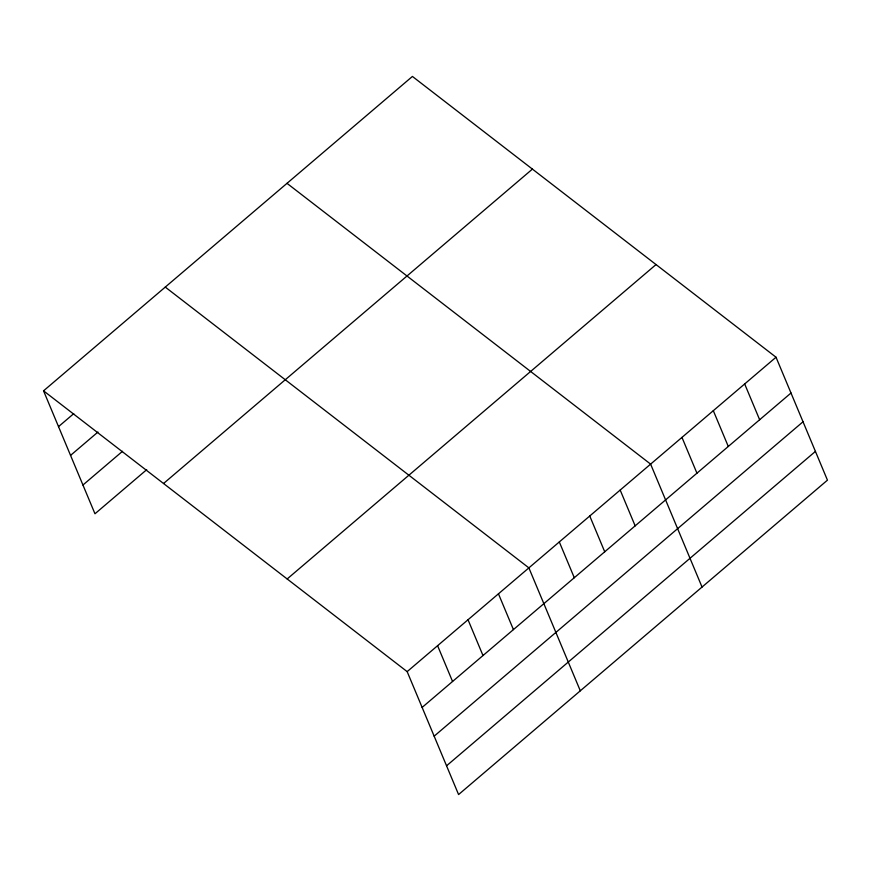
<?xml version="1.0" encoding="UTF-8"?>
<svg xmlns="http://www.w3.org/2000/svg" width="871" height="871" viewBox="0 0 871 871"><rect width="100%" height="100%" fill="white"/><g stroke="black" fill="none" stroke-linecap="round" stroke-linejoin="round"><path stroke-width="1.31" d="M43.55 390.839L412.419 76.441L776.028 357.23L827.45 480.161L458.582 794.559L407.16 671.628L43.55 390.839L94.972 513.77L146.709 469.676M58.52 426.638L73.741 413.66M70.551 455.391L97.944 432.049M82.941 485.016L122.506 451.298M163.541 483.503L532.41 169.105M287.169 578.965L656.037 264.566M407.16 671.628L776.028 357.23M422.13 707.415L790.999 393.017M434.161 736.169L803.029 421.771M446.551 765.805L815.419 451.407M287.005 183.335L650.615 464.123L702.037 587.054M165.272 287.092L528.882 567.881L580.304 690.801M744.672 383.948L759.643 419.746M713.316 410.677L728.287 446.464M681.971 437.405L696.942 473.193M620.185 490.068L635.155 525.855M589.754 516.002L604.724 551.789M559.313 541.936L574.294 577.734M498.452 593.815L513.422 629.602M468.021 619.749L482.991 655.547M437.59 645.694L452.561 681.481"/></g></svg>
